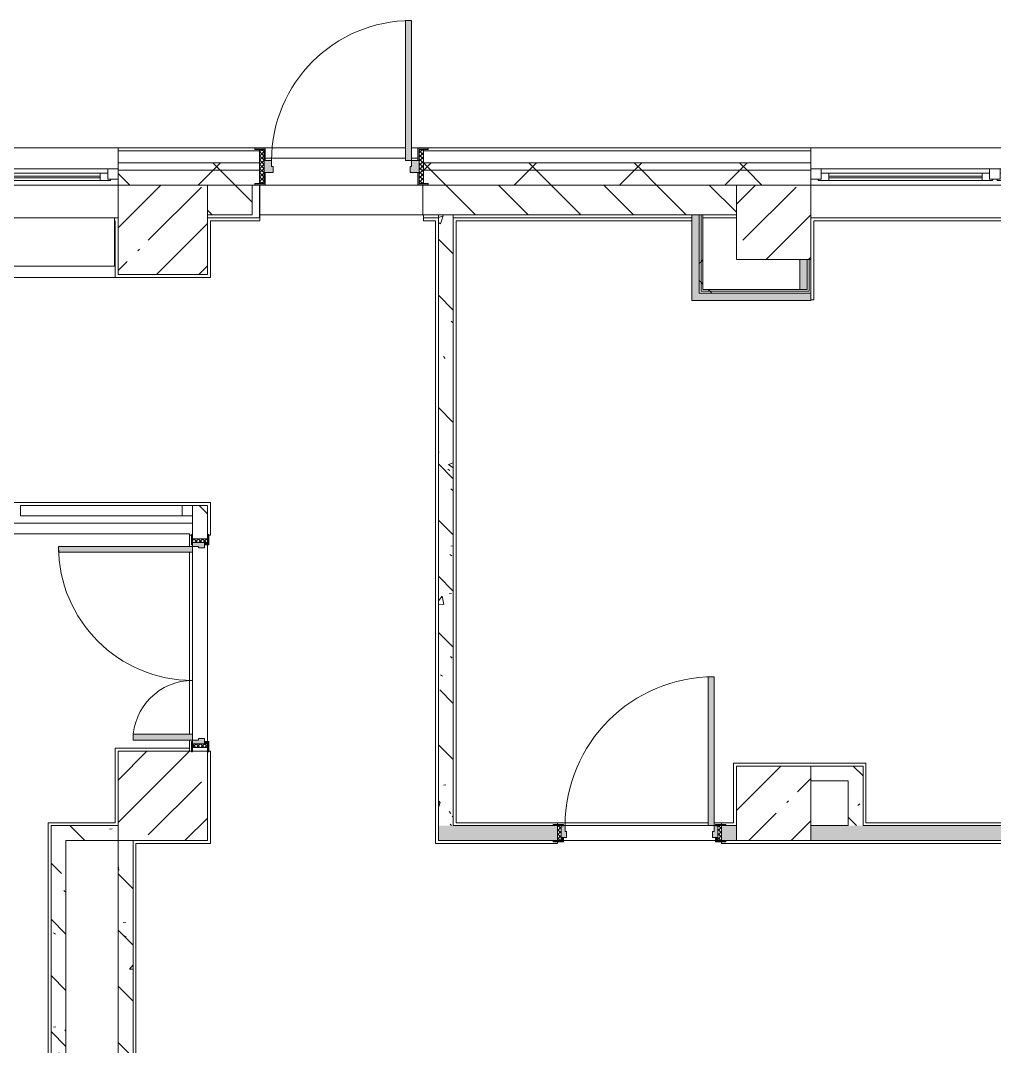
# Model space of a CAD drawing. Header units: millimetres. Extents: x -4185 to 186529, y -8553 to 29097.
# Drawn here: x 125024 to 131561, y 21318 to 28205 of the extents above; entities that cross this region are included whole.
import ezdxf

# ---------------------------------------------------------------- set-up
doc = ezdxf.new("R2010")
doc.units = ezdxf.units.MM
for name, color, linetype, lineweight, true_color in [('A-DOOR-3', 7, 'Continuous', 5, 0xaaaaaa), ('A-DOOR-4', 7, 'Continuous', 5, 0xe2e2e2), ('A-DOOR-FRAM-2', 7, 'Continuous', 5, 0xe2e2e2), ('A-DOOR-FRAM-3', 7, 'Continuous', 5, 0xaaaaaa), ('A-FLOR-1', 7, 'Continuous', 5, 0xaaaaaa), ('I-WALL-1', 7, 'Continuous', 5, 0xe7e7e7), ('I-WALL-2', 7, 'Continuous', 9, 0xe7e7e7), ('I-WALL-5', 7, 'Continuous', 5, 0x787878)]:
    doc.layers.add(name, color=color, linetype=linetype, lineweight=lineweight, true_color=true_color)
for name, color, linetype, lineweight in [('A-GLAZ-2', 7, 'Continuous', 5), ('A-GLAZ-CURT-2', 7, 'Continuous', 5), ('A-GLAZ-CWMG-2', 7, 'Continuous', 5), ('A-WALL', 7, 'Continuous', 9), ('A-WALL-2', 7, 'Continuous', 5), ('I-WALL-3', 7, 'Continuous', 5), ('S-COLS-2', 7, 'Continuous', 5)]:
    doc.layers.add(name, color=color, linetype=linetype, lineweight=lineweight)
pattern_1 = [(45, (59518.7, 0), (-285.1231, 285.1231), []), (45, (59803.8, 0), (-285.1231, 285.1231), [504.031, -100.806, 16.764, -84.042])]
pattern_2 = [(135, (59518.7, 0), (-377.1708, -377.1708), [533.4, -88.9, 17.78, -88.9]), (135, (59518.7, 376.94), (-377.1708, -377.1708), []), (50, (59518.7, 0), (637.6445, -55.7866), [66.675, -733.425]), (355, (59518.7, 0), (-123.3494, 668.699), [53.34, -586.74]), (100.451, (59571.8, -4.65), (514.299, 612.908), [56.665, -623.315]), (46.184, (59518.7, 177.8), (948.7764, -147.15), [100.012, -1100.137]), (96.636, (59597.7, 165.5), (830.909, 865.997), [84.998, -934.973]), (351.184, (59518.7, 177.8), (830.918, 865.988), [80.01, -880.11]), (21, (59607.6, 133.35), (530.6506, -357.9283), [66.675, -733.425]), (326, (59607.6, 133.35), (216.308, 644.6585), [53.34, -586.74]), (71.451, (59651.8, 103.5), (746.9596, 286.7243), [56.665, -623.315]), (37.5, (59518.68, 0), (10.81053, 295.9426), [16.764, -562.864, 16.764, -578.866, -588.962]), (37.5, (59518.68, 0), (10.81053, 295.9426), [-1175.258, 16.764, -572.198]), (7.5, (59518.68, 0), (233.8692, 350.6318), [16.764, -322.834, 16.764, -549.529, -224.472]), (7.5, (59518.68, 0), (233.8692, 350.6318), [-905.891, 16.764, -207.708]), (327.5, (59320.43, 0), (474.5678, -20.0513), [16.764, -205.486, 16.764, -676.656, -920.115]), (327.5, (59320.43, 0), (474.5678, -20.0513), [-915.67, 16.764, -903.351]), (317.5, (59231.53, 0), (518.4522, 88.9934), [16.764, -272.161, 16.764, -443.738, -653.415]), (317.5, (59231.53, 0), (518.4522, 88.9934), [-749.427, 16.764, -636.651])]
pattern_3 = [(45, (59518.7, 0), (-353.5534, 353.5534), []), (135, (59518.7, 0), (-353.5534, -353.5534), [])]
pattern_4 = [(45, (59518.7, 0), (-530.33, 530.33), []), (135, (59518.7, 0), (-530.33, -530.33), [])]

# ---------------------------------------------------------------- blocks, each defined once
blk = doc.blocks.new('Системная панель - Стекло - 70мм-31693610-1_10_1_птичка')
at = {"layer": 'A-GLAZ-CURT-2'}
h = blk.add_hatch(dxfattribs=at)
h.set_pattern_fill('FP_129', color=256, style=0, pattern_type=2)
h.set_pattern_definition([(225, (66547.5, 24415), (1414.214, -1414.214), [1000, -3000]), (225, (67547.5, 24915), (1414.214, -1414.214), [3000, -1000]), (225, (65547.5, 25415), (1414.214, -1414.214), [1000, -3000])])
h.paths.add_polyline_path([(-284.2, 35), (-542.5, 35), (-542.5, -35), (542.5, -35), (542.5, 35), (-258.1, 35)])
for p, q in [((542.5, 35), (-542.5, 35)), ((-542.5, 35), (-542.5, -35)), ((542.5, -35), (542.5, 35)), ((-542.5, -35), (542.5, -35))]:
    blk.add_line(p, q, dxfattribs=at)
blk = doc.blocks.new('BSC_Колонна _Прямоугольная - 500х500-V178-1_10_1_птичка')
at = {"layer": 'S-COLS-2'}
h = blk.add_hatch(dxfattribs=at)
h.set_pattern_fill('FP_141', color=256, style=0, pattern_type=2)
h.set_pattern_definition([(45, (-70560, -22950), (-285.1231, 285.1231), []), (45, (-70274.88, -22950), (-285.1231, 285.1231), [504.031, -100.806, 16.764, -84.042])])
h.paths.add_polyline_path([(250, -250), (250, 250), (-250, 250), (-250, -250), (103.4, -250)])
for p, q in [((250, 250), (-250, 250)), ((-250, 250), (-250, -250)), ((250, -250), (250, 250)), ((-250, -250), (250, -250))]:
    blk.add_line(p, q, dxfattribs=at)
blk = doc.blocks.new('120_Окно_СКБ_3Ст - 120_Окно_СКБ_3Ст_5100-21641134-1_10_1_птичка')
at = {"layer": 'A-GLAZ-2'}
for p, q in [((-2550, -75), (-2550, -5)), ((-2550, -5), (-2480, -5)), ((2550, -5), (-2550, -5)), ((-2480, -5), (-2480, -75)), ((-1720, -35), (-2480, -35)), ((-2480, -35), (-2480, -75)), ((-2430, -85), (-2430, -35)), ((-2430, -55), (-1770, -55)), ((-1770, -65), (-2430, -65)), ((-1770, -85), (-1770, -35)), ((-1720, -75), (-1720, -5)), ((-1720, -5), (-1650, -5)), ((-1720, -75), (-1720, -35)), ((-1650, -5), (-1650, -75)), ((1650, -35), (-1650, -35)), ((1650, -45), (-1650, -45)), ((1650, -75), (1650, -5)), ((1650, -5), (1720, -5)), ((1720, -5), (1720, -75)), ((2480, -35), (1720, -35)), ((1720, -35), (1720, -75)), ((1770, -85), (1770, -35)), ((1770, -55), (2430, -55)), ((2430, -65), (1770, -65)), ((2430, -85), (2430, -35)), ((2480, -75), (2480, -5)), ((2480, -5), (2550, -5)), ((2480, -75), (2480, -35)), ((2550, -5), (2550, -75)), ((-2480, -75), (-2550, -75)), ((-2550, -75), (-2500, -75)), ((-2480, -75), (-2500, -75)), ((-2500, -75), (-2500, -85)), ((-2500, -85), (-1700, -85)), ((-1700, -85), (-2500, -85)), ((-1650, -75), (-1720, -75)), ((-1700, -75), (-1720, -75)), ((-1700, -75), (1700, -75)), ((-1700, -85), (-1700, -75)), ((1720, -75), (1650, -75)), ((1720, -75), (1700, -75)), ((1700, -75), (1700, -85)), ((1700, -85), (2500, -85)), ((2500, -85), (1700, -85)), ((2550, -75), (2480, -75)), ((2500, -75), (2480, -75)), ((2500, -75), (2550, -75)), ((2500, -85), (2500, -75))]:
    blk.add_line(p, q, dxfattribs=at)
blk = doc.blocks.new('120_Окно_СКБ_2Ст - 120_Окно_СКБ_2Ст 2100х2400 _мал створка справа_-19092174-1_10_1_птичка')
at = {"layer": 'A-GLAZ-2'}
for p, q in [((-1050, -75), (-1050, -5)), ((-1050, -5), (-980, -5)), ((1050, -5), (-1050, -5)), ((-980, -5), (-980, -75)), ((150, -35), (-980, -35)), ((-980, -35), (-980, -75)), ((-930, -85), (-930, -35)), ((-930, -55), (100, -55)), ((100, -65), (-930, -65)), ((100, -85), (100, -35)), ((150, -75), (150, -5)), ((150, -5), (220, -5)), ((150, -75), (150, -35)), ((220, -5), (220, -75)), ((980, -35), (220, -35)), ((220, -35), (220, -75)), ((270, -85), (270, -35)), ((270, -55), (930, -55)), ((930, -65), (270, -65)), ((930, -85), (930, -35)), ((980, -75), (980, -5)), ((980, -5), (1050, -5)), ((980, -75), (980, -35)), ((1050, -5), (1050, -75)), ((-980, -75), (-1050, -75)), ((-1050, -75), (-1000, -75)), ((-980, -75), (-1000, -75)), ((-1000, -75), (-1000, -85)), ((-1000, -85), (170, -85)), ((170, -85), (-1000, -85)), ((220, -75), (150, -75)), ((170, -75), (150, -75)), ((170, -75), (200, -75)), ((170, -85), (170, -75)), ((220, -75), (200, -75)), ((200, -75), (200, -85)), ((200, -85), (1000, -85)), ((1000, -85), (200, -85)), ((1050, -75), (980, -75)), ((1000, -75), (980, -75)), ((1000, -75), (1050, -75)), ((1000, -85), (1000, -75))]:
    blk.add_line(p, q, dxfattribs=at)
blk = doc.blocks.new('110_Дверь_СКБ_1Ст_Наружная - ДН-2д_л__ Дверь из подвала ЛК _900 мм в свету_ 3300-22851703-1_10_1_птичка')
at = {"layer": 'A-DOOR-3'}
h = blk.add_hatch(dxfattribs=at)
h.set_pattern_fill('FP_186', color=256, style=0, pattern_type=2)
h.set_pattern_definition([(135, (1756.41, 199.685), (-14.14214, -14.14214), []), (225, (1756.41, 199.685), (14.14214, -14.14214), [])])
h.paths.add_polyline_path([(559.5, -105), (569.5, -105), (569.5, 125), (539.5, 121.6), (539.5, -105)])
at = {"layer": 'A-DOOR-4'}
h = blk.add_hatch(color=256, dxfattribs=at)
h.paths.add_polyline_path([(-500.5, 50), (-492.5, 50), (-492.5, 133), (-562.5, 133), (-562.5, 125), (-500.5, 125), (-500.5, 65)])
h.paths.add_polyline_path([(539.5, 50), (539.5, 125), (601.5, 125), (601.5, 133), (531.5, 133), (531.5, 50)])
h = blk.add_hatch(color=256, dxfattribs=at)
h.paths.add_polyline_path([(539.5, -30), (539.5, 50), (489.5, 50), (489.5, 10), (479.5, 10), (479.5, -30), (489.5, -30)])
h.paths.add_polyline_path([(-440.5, -30), (-440.5, 10), (-450.5, 10), (-450.5, 50), (-500.5, 50), (-500.5, -30), (-450.5, -30)])
h = blk.add_hatch(color=256, dxfattribs=at)
h.paths.add_polyline_path([(540.4, -113), (601.5, -113), (601.5, -105), (539.5, -105), (539.5, -30), (531.5, -30), (531.5, -113), (539.5, -113)])
h.paths.add_polyline_path([(-501.4, -113), (-492.5, -113), (-492.5, -30), (-500.5, -30), (-500.5, -105), (-562.5, -105), (-562.5, -113), (-529.5, -113)])
at = {"layer": 'A-DOOR-FRAM-2'}
blk.add_hatch(color=256, dxfattribs=at).paths.add_polyline_path([(449.5, 50), (489.5, 50), (489.5, 990), (449.5, 990), (449.5, 65)])
at = {"layer": 'A-DOOR-FRAM-3'}
h = blk.add_hatch(dxfattribs=at)
h.set_pattern_fill('FP_187', color=256, style=0, pattern_type=2)
h.set_pattern_definition([(45, (-366.384, 199.685), (-14.1421, 14.1421), []), (135, (-366.384, 199.685), (-14.1421, -14.1421), [])])
h.paths.add_polyline_path([(-530.5, -105), (-500.5, -105), (-500.5, 125), (-530.5, 125), (-530.5, -50.9)])
at = {"layer": 'A-DOOR-3'}
for p, q in [((489.5, 990), (449.5, 990)), ((449.5, 990), (449.5, 50)), ((489.5, 50), (489.5, 990)), ((-492.5, 133), (-562.5, 133)), ((-562.5, 133), (-562.5, 125)), ((-562.5, 125), (-500.5, 125)), ((-500.5, 125), (-500.5, 50)), ((-492.5, 50), (-492.5, 133)), ((601.5, 133), (531.5, 133)), ((531.5, 133), (531.5, 50)), ((539.5, 50), (539.5, 125)), ((539.5, 125), (601.5, 125)), ((601.5, 125), (601.5, 133)), ((-500.5, 50), (-492.5, 50)), ((449.5, 50), (489.5, 50)), ((531.5, 50), (539.5, 50)), ((-492.5, -30), (-500.5, -30)), ((-500.5, -30), (-500.5, -105)), ((-492.5, -113), (-492.5, -30)), ((539.5, -30), (531.5, -30)), ((531.5, -30), (531.5, -113)), ((539.5, -105), (539.5, -30)), ((-562.5, -105), (-562.5, -113)), ((-500.5, -105), (-562.5, -105)), ((-562.5, -113), (-492.5, -113)), ((531.5, -113), (601.5, -113)), ((601.5, -105), (539.5, -105)), ((601.5, -113), (601.5, -105))]:
    blk.add_line(p, q, dxfattribs=at)
blk.add_arc((489.5, 50), 940, 90, 180, dxfattribs=at)
at = {"layer": 'A-DOOR-FRAM-3'}
for p, q in [((-500.5, 125), (-530.5, 125)), ((-530.5, 125), (-530.5, -105)), ((-500.5, -105), (-500.5, 125)), ((569.5, 125), (539.5, 125)), ((539.5, 125), (539.5, -105)), ((569.5, -105), (569.5, 125)), ((-450.5, 50), (-500.5, 50)), ((-500.5, 50), (-500.5, -30)), ((-450.5, 10), (-450.5, 50)), ((-440.5, 10), (-450.5, 10)), ((-440.5, -30), (-440.5, 10)), ((489.5, 10), (479.5, 10)), ((479.5, 10), (479.5, -30)), ((489.5, 50), (489.5, 10)), ((539.5, 50), (489.5, 50)), ((539.5, -30), (539.5, 50)), ((-500.5, -30), (-440.5, -30)), ((479.5, -30), (539.5, -30)), ((-530.5, -105), (-500.5, -105)), ((539.5, -105), (569.5, -105))]:
    blk.add_line(p, q, dxfattribs=at)
blk = doc.blocks.new('110_Дверь_СКБ_2Ст - Д-10а_ СОШ_Дв_1450x2100h_Горячий цех-V235-1_10_1_птичка')
at = {"layer": 'A-DOOR-3'}
h = blk.add_hatch(dxfattribs=at)
h.set_pattern_fill('FP_132', color=256, style=0, pattern_type=2)
h.set_pattern_definition([(135, (1601.41, 114.685), (-14.14214, -14.14214), []), (225, (1601.41, 114.685), (14.14214, -14.14214), [])])
h.paths.add_polyline_path([(687.5, 50), (687.5, -50), (712.5, -50), (712.5, 50)])
at = {"layer": 'A-DOOR-4'}
for points in [[(622.5, 841), (622.5, 50), (662.5, 50), (662.5, 950), (622.5, 950)], [(-637.5, 62.8), (-637.5, 50), (-597.5, 50), (-597.5, 450), (-637.5, 450), (-637.5, 70)]]:
    blk.add_hatch(color=256, dxfattribs=at).paths.add_polyline_path(points)
h = blk.add_hatch(color=256, dxfattribs=at)
h.paths.add_polyline_path([(-662.5, 50), (-662.5, -30), (-627.5, -30), (-627.5, 10), (-637.5, 10), (-637.5, 50), (-647.5, 50)])
h.paths.add_polyline_path([(652.5, -6), (652.5, -30), (687.5, -30), (687.5, 50), (662.5, 50), (662.5, 10), (652.5, 10)])
at = {"layer": 'A-DOOR-FRAM-2'}
for points in [[(-717.5, 58), (-712.5, 50), (-647.5, 50), (-647.5, 58), (-712.5, 58)], [(672.5, 58), (672.5, 50), (742.5, 50), (737.5, 58), (687.5, 58)], [(-717.5, -50), (-712.5, -58), (-647.5, -58), (-647.5, -50), (-712.5, -50)], [(-662.5, -50), (-647.5, -50), (-647.5, -30), (-662.5, -30)], [(672.5, -50), (687.5, -50), (687.5, -30), (672.5, -30)], [(672.5, -50), (672.5, -58), (742.5, -58), (737.5, -50), (687.5, -50)]]:
    blk.add_hatch(color=256, dxfattribs=at).paths.add_polyline_path(points)
at = {"layer": 'A-DOOR-FRAM-3'}
h = blk.add_hatch(dxfattribs=at)
h.set_pattern_fill('FP_133', color=256, style=0, pattern_type=2)
h.set_pattern_definition([(45, (-521.384, 114.685), (-14.1421, 14.1421), []), (135, (-521.384, 114.685), (-14.1421, -14.1421), [])])
h.paths.add_polyline_path([(-687.5, -50), (-662.5, -50), (-662.5, 50), (-687.5, 50)])
at = {"layer": 'A-DOOR-3'}
for p, q in [((662.5, 950), (622.5, 950)), ((622.5, 950), (622.5, 50)), ((662.5, 50), (662.5, 950)), ((-637.5, 450), (-637.5, 50)), ((-597.5, 450), (-637.5, 450)), ((-597.5, 50), (-597.5, 450)), ((-637.5, 50), (-597.5, 50)), ((622.5, 50), (662.5, 50))]:
    blk.add_line(p, q, dxfattribs=at)
for centre, radius, start, end in [((662.5, 50), 900, 90, 180), ((-637.5, 50), 400, 0, 90)]:
    blk.add_arc(centre, radius, start, end, dxfattribs=at)
at = {"layer": 'A-DOOR-FRAM-3'}
for p, q in [((-647.5, 58), (-717.5, 58)), ((-717.5, 58), (-717.5, 50)), ((-717.5, 50), (-647.5, 50)), ((-662.5, 50), (-687.5, 50)), ((-687.5, 50), (-687.5, -50)), ((-637.5, 50), (-662.5, 50)), ((-662.5, 50), (-662.5, -30)), ((-662.5, -50), (-662.5, 50)), ((-647.5, 50), (-647.5, 58)), ((-637.5, 10), (-637.5, 50)), ((-627.5, 10), (-637.5, 10)), ((-627.5, -30), (-627.5, 10)), ((662.5, 10), (652.5, 10)), ((652.5, 10), (652.5, -30)), ((662.5, 50), (662.5, 10)), ((687.5, 50), (662.5, 50)), ((742.5, 58), (672.5, 58)), ((672.5, 58), (672.5, 50)), ((672.5, 50), (742.5, 50)), ((687.5, -30), (687.5, 50)), ((712.5, 50), (687.5, 50)), ((687.5, 50), (687.5, -50)), ((712.5, -50), (712.5, 50)), ((742.5, 50), (742.5, 58)), ((-647.5, -50), (-717.5, -50)), ((-717.5, -50), (-717.5, -58)), ((-717.5, -58), (-647.5, -58)), ((-687.5, -50), (-662.5, -50)), ((-662.5, -30), (-627.5, -30)), ((-647.5, -30), (-662.5, -30)), ((-662.5, -30), (-662.5, -50)), ((-662.5, -50), (-647.5, -50)), ((-647.5, -50), (-647.5, -30)), ((-647.5, -58), (-647.5, -50)), ((652.5, -30), (687.5, -30)), ((687.5, -30), (672.5, -30)), ((672.5, -30), (672.5, -50)), ((672.5, -50), (687.5, -50)), ((742.5, -50), (672.5, -50)), ((672.5, -50), (672.5, -58)), ((672.5, -58), (742.5, -58)), ((687.5, -50), (687.5, -30)), ((687.5, -50), (712.5, -50)), ((742.5, -58), (742.5, -50))]:
    blk.add_line(p, q, dxfattribs=at)
blk = doc.blocks.new('Прямоугольный импост - 50 x 70 мм-23766160-1_10_1_птичка')
at = {"layer": 'A-GLAZ-CWMG-2'}
for p, q in [((0, 35), (-70, 35)), ((-70, 35), (-70, -35)), ((0, -35), (0, 35)), ((-70, -35), (0, -35))]:
    blk.add_line(p, q, dxfattribs=at)
blk = doc.blocks.new('110_Дверь_СКБ_1Ст_Внутренняя1 - Д-11 1100x2100h_кладовые _все__ коридор _между помещениями блока столовой__ моечные _все_-V254-1_10_1_птичка')
at = {"layer": 'A-DOOR-3'}
h = blk.add_hatch(dxfattribs=at)
h.set_pattern_fill('FP_123', color=256, style=0, pattern_type=2)
h.set_pattern_definition([(135, (1751.41, 114.685), (-14.14214, -14.14214), []), (225, (1751.41, 114.685), (14.14214, -14.14214), [])])
h.paths.add_polyline_path([(537.5, 50), (537.5, -50), (562.5, -50), (562.5, 50)])
at = {"layer": 'A-DOOR-4'}
h = blk.add_hatch(color=256, dxfattribs=at)
h.paths.add_polyline_path([(537.5, 50), (512.5, 50), (512.5, 10), (502.5, 10), (502.5, -30), (537.5, -30)])
h.paths.add_polyline_path([(-497.5, 50), (-512.5, 50), (-512.5, -30), (-477.5, -30), (-477.5, 10), (-487.5, 10), (-487.5, 50)])
at = {"layer": 'A-DOOR-FRAM-2'}
for points in [[(512.5, 1050), (472.5, 1050), (472.5, 50), (512.5, 50), (512.5, 907.6)], [(-537.5, 58), (-567.5, 58), (-562.5, 50), (-497.5, 50), (-497.5, 58), (-535.4, 58)], [(537.5, 58), (522.5, 58), (522.5, 50), (592.5, 50), (592.5, 58), (542.5, 58)], [(-497.5, -50), (-567.5, -50), (-562.5, -58), (-497.5, -56.4)], [(-497.5, -30), (-512.5, -30), (-512.5, -50), (-497.5, -50)], [(522.5, -30), (522.5, -50), (537.5, -50), (537.5, -30)], [(562.5, -50), (522.5, -50), (522.5, -58), (592.5, -58), (592.5, -50)]]:
    blk.add_hatch(color=256, dxfattribs=at).paths.add_polyline_path(points)
at = {"layer": 'A-DOOR-FRAM-3'}
h = blk.add_hatch(dxfattribs=at)
h.set_pattern_fill('FP_124', color=256, style=0, pattern_type=2)
h.set_pattern_definition([(45, (-371.384, 114.685), (-14.1421, 14.1421), []), (135, (-371.384, 114.685), (-14.1421, -14.1421), [])])
h.paths.add_polyline_path([(-512.5, 50), (-537.5, 50), (-537.2, -50), (-512.5, -50)])
at = {"layer": 'A-DOOR-3'}
for p, q in [((512.5, 1050), (472.5, 1050)), ((472.5, 1050), (472.5, 50)), ((512.5, 50), (512.5, 1050)), ((472.5, 50), (512.5, 50))]:
    blk.add_line(p, q, dxfattribs=at)
blk.add_arc((512.5, 50), 1000, 90, 180, dxfattribs=at)
at = {"layer": 'A-DOOR-FRAM-3'}
for p, q in [((-497.5, 58), (-567.5, 58)), ((-567.5, 58), (-567.5, 50)), ((-567.5, 50), (-497.5, 50)), ((-512.5, 50), (-537.5, 50)), ((-537.5, 50), (-537.5, -50)), ((-487.5, 50), (-512.5, 50)), ((-512.5, 50), (-512.5, -30)), ((-512.5, -50), (-512.5, 50)), ((-497.5, 50), (-512.5, 50)), ((-512.5, 50), (-512.5, 49)), ((-512.5, 49), (-497.5, 49)), ((-497.5, 50), (-497.5, 58)), ((-497.5, 49), (-497.5, 50)), ((-487.5, 10), (-487.5, 50)), ((-477.5, 10), (-487.5, 10)), ((-477.5, -30), (-477.5, 10)), ((512.5, 10), (502.5, 10)), ((502.5, 10), (502.5, -30)), ((512.5, 50), (512.5, 10)), ((537.5, 50), (512.5, 50)), ((592.5, 58), (522.5, 58)), ((522.5, 58), (522.5, 50)), ((537.5, 50), (522.5, 50)), ((522.5, 50), (522.5, 49)), ((522.5, 50), (592.5, 50)), ((522.5, 49), (537.5, 49)), ((537.5, -30), (537.5, 50)), ((562.5, 50), (537.5, 50)), ((537.5, 50), (537.5, -50)), ((537.5, 49), (537.5, 50)), ((562.5, -50), (562.5, 50)), ((592.5, 50), (592.5, 58)), ((-497.5, -50), (-567.5, -50)), ((-567.5, -50), (-567.5, -58)), ((-567.5, -58), (-497.5, -58)), ((-537.5, -50), (-512.5, -50)), ((-512.5, -30), (-477.5, -30)), ((-497.5, -30), (-512.5, -30)), ((-512.5, -30), (-512.5, -50)), ((-512.5, -50), (-497.5, -50)), ((-497.5, -50), (-497.5, -30)), ((-497.5, -58), (-497.5, -50)), ((502.5, -30), (537.5, -30)), ((537.5, -30), (522.5, -30)), ((522.5, -30), (522.5, -50)), ((522.5, -50), (537.5, -50)), ((592.5, -50), (522.5, -50)), ((522.5, -50), (522.5, -58)), ((522.5, -58), (592.5, -58)), ((537.5, -50), (537.5, -30)), ((537.5, -50), (562.5, -50)), ((592.5, -58), (592.5, -50))]:
    blk.add_line(p, q, dxfattribs=at)
blk = doc.blocks.new('Зашивка приборов отопления10 - Зашивка приборов отопления-33278020-1_10_1_птичка')
at = {"layer": 'A-WALL-2'}
for p, q in [((51570, 26880), (51570, 26555)), ((56925.6, 26880), (51570, 26880)), ((56925.6, 26555), (56925.6, 26880)), ((51570, 26555), (56925.6, 26555)), ((56930, 26555), (51570, 26555)), ((51570, 26555), (51570, 26480)), ((56930, 26480), (56930, 26555)), ((51570, 26480), (56930, 26480))]:
    blk.add_line(p, q, dxfattribs=at)

msp = doc.modelspace()

# ---------------------------------------------------------------- hatches: boundary and pattern name
at = {"layer": 'A-WALL-2'}
h = msp.add_hatch(dxfattribs=at)
h.set_pattern_fill('FP_109', color=256, style=0, pattern_type=2)
h.set_pattern_definition(pattern_3)
h.paths.add_polyline_path([(142943.8, 27200), (144488.7, 27200), (144488.7, 27250), (139868.7, 27250), (139868.7, 27200), (142743.8, 27200)])
h.paths.add_polyline_path([(130328.7, 27200), (130328.7, 27250), (127728.7, 27250), (127728.7, 27200), (129828.7, 27200)])
h.paths.add_polyline_path([(126278.7, 27200), (126628.7, 27200), (126628.7, 27250), (125678.7, 27250), (125678.7, 27200)])
h.paths.add_polyline_path([(132428.7, 27200), (133768.7, 27200), (133768.7, 27250), (132428.7, 27250), (132428.7, 27210)])
h.paths.add_polyline_path([(136768.7, 27200), (136768.7, 27250), (135868.7, 27250), (135868.7, 27200), (136268.7, 27200)])
h.paths.add_polyline_path([(117223.7, 27200), (117223.7, 27250), (116378.7, 27250), (116378.7, 27200)])
h.paths.add_polyline_path([(119810.8, 27200), (120578.7, 27200), (120578.7, 27250), (119523.7, 27250), (119523.7, 27200)])
h.paths.add_polyline_path([(108278.7, 27200), (108278.7, 27250), (107178.7, 27250), (107178.7, 27200), (107678.7, 27200)])
h.paths.add_polyline_path([(114278.7, 27200), (114278.7, 27250), (113378.7, 27250), (113378.7, 27200), (114233.9, 27200)])
h.paths.add_polyline_path([(111278.7, 27200), (111278.7, 27250), (110378.7, 27250), (110378.7, 27200)])
h.paths.add_polyline_path([(104078.7, 27200), (104078.7, 27250), (101678.7, 27250), (101678.7, 27200), (103080.2, 27200)])
h = msp.add_hatch(dxfattribs=at)
h.set_pattern_fill('FP_109', color=256, style=0, pattern_type=2)
h.set_pattern_definition(pattern_3)
h.paths.add_polyline_path([(102278.7, 27100), (104078.7, 27100), (104078.7, 27200), (101678.7, 27200), (101678.7, 27100)])
h.paths.add_polyline_path([(120278.7, 27100), (120578.7, 27100), (120578.7, 27200), (119523.7, 27200), (119523.7, 27100), (119810.8, 27100)])
h.paths.add_polyline_path([(143618.7, 27100), (144488.7, 27100), (144484.1, 27200), (139868.7, 27198.1), (139868.7, 27100), (142943.8, 27100)])
h.paths.add_polyline_path([(110918.7, 27100), (111278.7, 27100), (111278.7, 27200), (110378.7, 27200), (110378.7, 27100)])
h.paths.add_polyline_path([(113378.7, 27100), (114278.7, 27100), (114278.7, 27200), (113378.7, 27200), (113378.7, 27140)])
h.paths.add_polyline_path([(107378.7, 27100), (108278.7, 27100), (108278.7, 27200), (107178.7, 27200), (107178.7, 27100)])
h.paths.add_polyline_path([(126596.7, 27100), (126596.7, 27102), (126596.7, 27110), (126628.7, 27110), (126628.7, 27200), (125678.7, 27200), (125678.7, 27100), (126578.7, 27100)])
h.paths.add_polyline_path([(117223.7, 27100), (117223.7, 27200), (116378.7, 27200), (116378.7, 27100), (116868.7, 27100)])
h.paths.add_polyline_path([(136268.7, 27100), (136768.7, 27100), (136768.7, 27200), (135868.7, 27200), (135868.7, 27100)])
h.paths.add_polyline_path([(127760.7, 27100), (130328.7, 27100), (130328.7, 27200), (127728.7, 27200), (127728.7, 27110), (127760.7, 27110), (127760.7, 27102), (127728.7, 27100)])
h.paths.add_polyline_path([(133058.7, 27100), (133768.7, 27100), (133768.7, 27200), (132428.7, 27200), (132428.7, 27100)])
h = msp.add_hatch(dxfattribs=at)
h.set_pattern_fill('FP_91', color=256, style=0, pattern_type=2)
h.set_pattern_definition([(135, (59518.68, 0), (-176.7767, -176.7767), [])])
h.paths.add_polyline_path([(116868.7, 26900), (117223.7, 26900), (117223.7, 27100), (116378.7, 27100), (116378.7, 26900)])
h.paths.add_polyline_path([(102278.7, 26900), (104078.7, 26900), (104078.7, 27100), (102278.7, 27100), (102278.7, 27061.4)])
h.paths.add_polyline_path([(110516, 26900), (111278.7, 26900), (111278.7, 27100), (110378.7, 27100), (110378.7, 26900)])
h.paths.add_polyline_path([(113378.7, 26900), (113678.7, 26900), (113678.7, 27100), (113378.7, 27100), (113378.7, 26969.4)])
h.paths.add_polyline_path([(140168.7, 26900), (140168.7, 27100), (139868.7, 27100), (139868.7, 26900)])
h.paths.add_polyline_path([(120278.7, 26900), (120578.7, 26900), (120578.7, 27100), (120278.7, 27100), (120278.7, 26953.9)])
h.paths.add_polyline_path([(136268.7, 26900), (136268.7, 27100), (135868.7, 27100), (135868.7, 26900), (135946.9, 26900)])
h.paths.add_polyline_path([(126578.7, 26900), (126578.7, 27100), (126278.7, 27100), (126278.7, 26900)])
h.paths.add_polyline_path([(119523.7, 26900), (119678.7, 26900), (119678.7, 27100), (119523.7, 27100), (119523.7, 26936.5)])
h.paths.add_polyline_path([(127724.7, 26900), (129828.7, 26900), (129828.7, 27100), (127724.7, 27100), (127724.7, 27091.3)])
h.paths.add_polyline_path([(133768.7, 26900), (133768.7, 27100), (133558.7, 27100), (133558.7, 26900)])
h.paths.add_polyline_path([(133058.7, 26900), (133058.7, 27100), (132428.7, 27100), (132428.7, 26900)])
h.paths.add_polyline_path([(107178.7, 26900), (107678.7, 26900), (107678.7, 27100), (107178.7, 27100), (107178.7, 27079.6)])
at = {"layer": 'I-WALL-1'}
msp.add_hatch(color=256, dxfattribs=at).paths.add_polyline_path([(130303.7, 26400), (130303.7, 26600), (130253.7, 26600), (130253.7, 26400)])
at = {"layer": 'I-WALL-2'}
for points in [[(129534.3, 26375), (129579.3, 26375), (129579.3, 26900), (129529.3, 26900), (129529.3, 26375)], [(130328.7, 26325), (130328.7, 26375), (129529.3, 26375), (129534.7, 26325), (130035, 26325)]]:
    msp.add_hatch(color=256, dxfattribs=at).paths.add_polyline_path(points)
at = {"layer": 'I-WALL-3'}
h = msp.add_hatch(dxfattribs=at)
h.set_pattern_fill('FP_201', color=256, style=0, pattern_type=2)
h.set_pattern_definition(pattern_4)
h.paths.add_polyline_path([(129579.3, 26387.5), (129591.8, 26390.6), (129591.8, 26900), (129579.3, 26900), (129579.3, 26400)])
h = msp.add_hatch(dxfattribs=at)
h.set_pattern_fill('FP_201', color=256, style=0, pattern_type=2)
h.set_pattern_definition(pattern_4)
h.paths.add_polyline_path([(129591.8, 26400), (129604.3, 26400), (129604.3, 26900), (129591.8, 26900), (129591.8, 26532.4)])
h = msp.add_hatch(dxfattribs=at)
h.set_pattern_fill('FP_201', color=256, style=0, pattern_type=2)
h.set_pattern_definition(pattern_4)
h.paths.add_polyline_path([(130303.7, 26375), (130328.7, 26375), (130328.7, 26387.5), (129579.3, 26387.3), (129579.3, 26375), (130253.7, 26375)])
h = msp.add_hatch(dxfattribs=at)
h.set_pattern_fill('FP_201', color=256, style=0, pattern_type=2)
h.set_pattern_definition(pattern_4)
h.paths.add_polyline_path([(130303.7, 26387.5), (130316.2, 26387.5), (130316.2, 26400), (129591.8, 26400), (129591.8, 26387.5), (130253.7, 26387.5)])
at = {"layer": 'I-WALL-5'}
h = msp.add_hatch(dxfattribs=at)
h.set_pattern_fill('FP_120', color=256, style=0, pattern_type=2)
h.set_pattern_definition(pattern_2)
h.paths.add_polyline_path([(127928.7, 22800), (127928.7, 26900), (127828.7, 26900), (127828.7, 22800)])
h = msp.add_hatch(dxfattribs=at)
h.set_pattern_fill('FP_120', color=256, style=0, pattern_type=2)
h.set_pattern_definition(pattern_2)
h.paths.add_polyline_path([(126278.7, 23300), (126278.7, 23325), (126178.7, 23320), (126178.7, 23300)])
h.paths.add_polyline_path([(126178.7, 24725), (126278.7, 24725), (126278.7, 24950), (126178.7, 24950), (126178.7, 24750)])
h = msp.add_hatch(dxfattribs=at)
h.set_pattern_fill('FP_120', color=256, style=0, pattern_type=2)
h.set_pattern_definition(pattern_2)
h.paths.add_polyline_path([(130578.7, 23100), (130678.7, 23100), (130678.7, 23200), (130328.7, 23200), (130328.7, 23100), (130348.7, 23100)])
h = msp.add_hatch(dxfattribs=at)
h.set_pattern_fill('FP_120', color=256, style=0, pattern_type=2)
h.set_pattern_definition(pattern_2)
h.paths.add_polyline_path([(130578.7, 22800), (130678.7, 22800), (130678.7, 23100), (130578.7, 23100), (130578.7, 22820)])
h = msp.add_hatch(dxfattribs=at)
h.set_pattern_fill('FP_120', color=256, style=0, pattern_type=2)
h.set_pattern_definition(pattern_2)
h.paths.add_polyline_path([(125239.3, 15550), (125328.7, 15550), (125328.7, 15750), (125228.7, 15750), (125228.7, 15550)])
h.paths.add_polyline_path([(125228.7, 16450), (125328.7, 16450), (125328.7, 22800), (125228.7, 22800), (125228.7, 16530)])
h = msp.add_hatch(dxfattribs=at)
h.set_pattern_fill('FP_120', color=256, style=0, pattern_type=2)
h.set_pattern_definition(pattern_2)
h.paths.add_polyline_path([(125328.7, 22700), (125678.7, 22700), (125678.7, 22800), (125328.7, 22800)])
h = msp.add_hatch(dxfattribs=at)
h.set_pattern_fill('FP_120', color=256, style=0, pattern_type=2)
h.set_pattern_definition(pattern_2)
h.paths.add_polyline_path([(136768.7, 22700), (136868.7, 22700), (136868.7, 22800), (136768.7, 22800), (136768.7, 22709.1)])
h.paths.add_polyline_path([(135687.5, 22700), (136268.7, 22700), (136268.7, 22800), (135263.5, 22800), (135263.5, 22700), (135648.7, 22700)])
h.paths.add_polyline_path([(138218.5, 22700), (140168.7, 22700), (140168.7, 22800), (137968.7, 22800), (137968.7, 22700), (137998.7, 22700)])
h.paths.add_polyline_path([(141718.7, 22700), (141948.7, 22700), (141948.7, 22800), (141748.7, 22798), (141748.7, 22790), (141718.7, 22790), (141718.7, 22710), (141748.7, 22710), (141748.7, 22702), (141718.7, 22702)])
h.paths.add_polyline_path([(140747.9, 22700), (140738.7, 22702), (140738.7, 22710), (140768.7, 22710), (140768.7, 22790), (140738.7, 22790), (140738.7, 22798), (140668.7, 22796.4), (140668.7, 22700), (140738.7, 22700)])
h.paths.add_polyline_path([(129758.7, 22700), (129828.7, 22704), (129828.7, 22800), (129728.7, 22800), (129728.7, 22700)])
h.paths.add_polyline_path([(128628.7, 22700), (128628.7, 22800), (127828.7, 22800), (127828.7, 22700), (128603.7, 22700)])
h.paths.add_polyline_path([(133558.7, 22700), (134163.5, 22700), (134163.5, 22800), (133558.7, 22800), (133558.7, 22730.9)])
h.paths.add_polyline_path([(132188.7, 22700), (133058.7, 22700), (133058.7, 22800), (130328.7, 22800), (130328.7, 22700), (130964.5, 22700)])
h = msp.add_hatch(dxfattribs=at)
h.set_pattern_fill('FP_120', color=256, style=0, pattern_type=2)
h.set_pattern_definition(pattern_2)
h.paths.add_polyline_path([(125778.7, 21150), (125778.7, 22700), (125678.7, 22700), (125678.7, 21150)])
at = {"layer": 'S-COLS-2'}
h = msp.add_hatch(dxfattribs=at)
h.set_pattern_fill('FP_90', color=256, style=0, pattern_type=2)
h.set_pattern_definition(pattern_1)
h.paths.add_polyline_path([(125678.7, 26500), (126278.7, 26500), (126278.7, 27100), (125678.7, 27100), (125678.7, 26555)])
h = msp.add_hatch(dxfattribs=at)
h.set_pattern_fill('FP_90', color=256, style=0, pattern_type=2)
h.set_pattern_definition(pattern_1)
h.paths.add_polyline_path([(129828.7, 26600), (130328.7, 26600), (130328.7, 27100), (129828.7, 27100), (129828.7, 26880)])
h = msp.add_hatch(dxfattribs=at)
h.set_pattern_fill('FP_90', color=256, style=0, pattern_type=2)
h.set_pattern_definition(pattern_1)
h.paths.add_polyline_path([(126278.7, 22700), (126278.7, 23300), (125678.7, 23300), (125678.7, 22700), (126158.7, 22700)])

# ---------------------------------------------------------------- linework, layer by layer
at = {"layer": 'A-FLOR-1'}
for p, q in [((127608.7, 27350), (126629.7, 27350)), ((127728.7, 27350), (127648.7, 27350)), ((126629.7, 27102), (126629.7, 26860)), ((127728.7, 26860), (127728.7, 26880)), ((125658.7, 26555), (125658.7, 26860)), ((126629.7, 26860), (126298.7, 26860)), ((126298.7, 26860), (126298.7, 26480)), ((127808.7, 26860), (127728.7, 26860)), ((127808.7, 22680), (127808.7, 26860)), ((129529.3, 26860), (127948.7, 26860)), ((127948.7, 26860), (127948.7, 22820)), ((133038.7, 26860), (130348.7, 26860)), ((130348.7, 26860), (130348.7, 26330)), ((126298.7, 26480), (125658.7, 26480)), ((130348.7, 26330), (130328.7, 26330)), ((117468.7, 24970), (126298.7, 24970)), ((126298.7, 24970), (126298.7, 24750)), ((126158.7, 24760), (120248.7, 24760)), ((126158.7, 24675), (126158.7, 24760)), ((126170.7, 24750), (126158.7, 24750)), ((126298.7, 24750), (126286.7, 24750)), ((126158.7, 24635), (126158.7, 23415)), ((126158.7, 23300), (126158.7, 23375)), ((125658.7, 22820), (125658.7, 23320)), ((125658.7, 23320), (126158.7, 23320)), ((126286.7, 23300), (126298.7, 23300)), ((126298.7, 23300), (126298.7, 22680)), ((129808.7, 22820), (129808.7, 23220)), ((129808.7, 23220), (130698.7, 23220)), ((130698.7, 23220), (130698.7, 22820)), ((125208.7, 16530), (125208.7, 22820)), ((125208.7, 22820), (125658.7, 22820)), ((127948.7, 22820), (129638.7, 22820)), ((128628.7, 22820), (128628.7, 22808)), ((129678.7, 22820), (129808.7, 22820)), ((129728.7, 22808), (129728.7, 22820)), ((130698.7, 22820), (132188.7, 22820)), ((126298.7, 22680), (125798.7, 22680)), ((125798.7, 22680), (125798.7, 21170)), ((128628.7, 22680), (127808.7, 22680)), ((128628.7, 22692), (128628.7, 22680)), ((129728.7, 22680), (129728.7, 22692)), ((134163.5, 22680), (129728.7, 22680))]:
    msp.add_line(p, q, dxfattribs=at)
at = {"layer": 'A-WALL'}
for p, q in [((126628.7, 27330), (125678.7, 27330)), ((130328.7, 27330), (127728.7, 27330)), ((126628.7, 27250), (125678.7, 27250)), ((130328.7, 27250), (127728.7, 27250)), ((126628.7, 27200), (125678.7, 27200)), ((130328.7, 27200), (127728.7, 27200)), ((126578.7, 27100), (126278.7, 27100)), ((126278.7, 27100), (126578.7, 27100)), ((129828.7, 27100), (127728.7, 27100)), ((127728.7, 27100), (129828.7, 27100)), ((127928.7, 26900), (127828.7, 26900)), ((129579.3, 26900), (129579.3, 26375)), ((129591.8, 26900), (129591.8, 26387.5)), ((130303.7, 26400), (130303.7, 26600)), ((130316.2, 26387.5), (130316.2, 26600)), ((129591.8, 26387.5), (130316.2, 26387.5)), ((130253.7, 26400), (130303.7, 26400)), ((129579.3, 26375), (130328.7, 26375))]:
    msp.add_line(p, q, dxfattribs=at)
at = {"layer": 'A-WALL-2'}
for p, q in [((111278.7, 27350), (126628.7, 27350)), ((125678.7, 27350), (125678.7, 27100)), ((136768.7, 27350), (127728.7, 27350)), ((130328.7, 27100), (130328.7, 27350)), ((126666.7, 27280), (127608.7, 27280)), ((127648.7, 27280), (127690.7, 27280)), ((125678.7, 27100), (120578.7, 27100)), ((125678.7, 27100), (126278.7, 27100)), ((126278.7, 27100), (126278.7, 26900)), ((126578.7, 26900), (126578.7, 27100)), ((126578.7, 27100), (126628.7, 27100)), ((127724.7, 27100), (126628.7, 27100)), ((127728.7, 27100), (127724.7, 27100)), ((127724.7, 27100), (127724.7, 26900)), ((129828.7, 26900), (129828.7, 27100)), ((132428.7, 27100), (129828.7, 27100)), ((126278.7, 26900), (126578.7, 26900)), ((127724.7, 26900), (127828.7, 26900)), ((127928.7, 26900), (129828.7, 26900))]:
    msp.add_line(p, q, dxfattribs=at)
at = {"layer": 'I-WALL-3'}
for p, q in [((120578.7, 27100), (125678.7, 27100)), ((126628.7, 27100), (127724.7, 27100)), ((126628.7, 26880), (126628.7, 27100)), ((130328.7, 27100), (132428.7, 27100)), ((125678.7, 26880), (120278.7, 26880)), ((126628.7, 26880), (126278.7, 26880)), ((126628.7, 26900), (127724.7, 26900)), ((127728.7, 26900), (127728.7, 26880)), ((127828.7, 26880), (127728.7, 26880)), ((127828.7, 26900), (127828.7, 22700)), ((127928.7, 22800), (127928.7, 26900)), ((129529.3, 26880), (127928.7, 26880)), ((129529.3, 26900), (129529.3, 26325)), ((129604.3, 26400), (129604.3, 26900)), ((129828.7, 26880), (129604.3, 26880)), ((133058.7, 26880), (130328.7, 26880)), ((130253.7, 26600), (130253.7, 26400)), ((130328.7, 26600), (130253.7, 26600)), ((130328.7, 26325), (130328.7, 26600)), ((130253.7, 26400), (129604.3, 26400)), ((129529.3, 26325), (130328.7, 26325)), ((126278.7, 24950), (126178.7, 24950)), ((126178.7, 24950), (126178.7, 24755)), ((126278.7, 24755), (126278.7, 24950)), ((126178.7, 24830), (120228.7, 24830)), ((126278.7, 24685), (126278.7, 23365)), ((126178.7, 23415), (126178.7, 24635)), ((126178.7, 23300), (126278.7, 23300)), ((130678.7, 23200), (130328.7, 23200)), ((130678.7, 22800), (130678.7, 23200)), ((130328.7, 23100), (130578.7, 23100)), ((130578.7, 23100), (130578.7, 22800)), ((125228.7, 22800), (125228.7, 16530)), ((125678.7, 22800), (125228.7, 22800)), ((125678.7, 22800), (125678.7, 21150)), ((128598.7, 22800), (127928.7, 22800)), ((128678.7, 22800), (129638.7, 22800)), ((129828.7, 22800), (129758.7, 22800)), ((130578.7, 22800), (130328.7, 22800)), ((132208.7, 22800), (130678.7, 22800)), ((125328.7, 21150), (125328.7, 22700)), ((125328.7, 22700), (125778.7, 22700)), ((125778.7, 21150), (125778.7, 22700)), ((127828.7, 22700), (128598.7, 22700)), ((129688.7, 22700), (128668.7, 22700)), ((129758.7, 22700), (129828.7, 22700)), ((130328.7, 22700), (133058.7, 22700))]:
    msp.add_line(p, q, dxfattribs=at)
at = {"layer": 'S-COLS-2'}
for p, q in [((126278.7, 27100), (125678.7, 27100)), ((125678.7, 27100), (125678.7, 26500)), ((126278.7, 26900), (126278.7, 27100)), ((130328.7, 27100), (129828.7, 27100)), ((129828.7, 27100), (129828.7, 26900)), ((130328.7, 26600), (130328.7, 27100)), ((126278.7, 26500), (126278.7, 26900)), ((129828.7, 26900), (129828.7, 26600)), ((129828.7, 26600), (130328.7, 26600)), ((125678.7, 26500), (126278.7, 26500)), ((126170.7, 23300), (125678.7, 23300)), ((125678.7, 23300), (125678.7, 22700)), ((126278.7, 23300), (126178.7, 23300)), ((126278.7, 22700), (126278.7, 23295)), ((125678.7, 22700), (126278.7, 22700))]:
    msp.add_line(p, q, dxfattribs=at)

# ---------------------------------------------------------------- block references
at = {"layer": 'A-DOOR-3'}
for name, p in [('110_Дверь_СКБ_1Ст_Наружная - ДН-2д_л__ Дверь из подвала ЛК _900 мм в свету_ 3300-22851703-1_10_1_птичка', (127159.2, 27215)), ('110_Дверь_СКБ_1Ст_Внутренняя1 - Д-11 1100x2100h_кладовые _все__ коридор _между помещениями блока столовой__ моечные _все_-V254-1_10_1_птичка', (129166.2, 22750))]:
    msp.add_blockref(name, p, dxfattribs=at)
at = {"layer": 'A-DOOR-3', "rotation": 89.99999999999982}
msp.add_blockref('110_Дверь_СКБ_2Ст - Д-10а_ СОШ_Дв_1450x2100h_Горячий цех-V235-1_10_1_птичка', (126228.7, 24012.5), dxfattribs=at)
at = {"layer": 'A-GLAZ-2'}
for name, p in [('120_Окно_СКБ_3Ст - 120_Окно_СКБ_3Ст_5100-21641134-1_10_1_птичка', (123128.7, 27215)), ('120_Окно_СКБ_2Ст - 120_Окно_СКБ_2Ст 2100х2400 _мал створка справа_-19092174-1_10_1_птичка', (131378.7, 27215))]:
    msp.add_blockref(name, p, dxfattribs=at)
at = {"layer": 'A-GLAZ-CURT-2', "rotation": 180}
msp.add_blockref('Системная панель - Стекло - 70мм-31693610-1_10_1_птичка', (125566.2, 24915), dxfattribs=at)
at = {"layer": 'A-GLAZ-CWMG-2'}
msp.add_blockref('Прямоугольный импост - 50 x 70 мм-23766160-1_10_1_птичка', (126178.7, 24915), dxfattribs=at)
at = {"layer": 'A-WALL-2'}
msp.add_blockref('Зашивка приборов отопления10 - Зашивка приборов отопления-33278020-1_10_1_птичка', (68728.7, 0), dxfattribs=at)
at = {"layer": 'S-COLS-2'}
msp.add_blockref('BSC_Колонна _Прямоугольная - 500х500-V178-1_10_1_птичка', (130078.7, 22950), dxfattribs=at)

doc.saveas('drawing.dxf')
